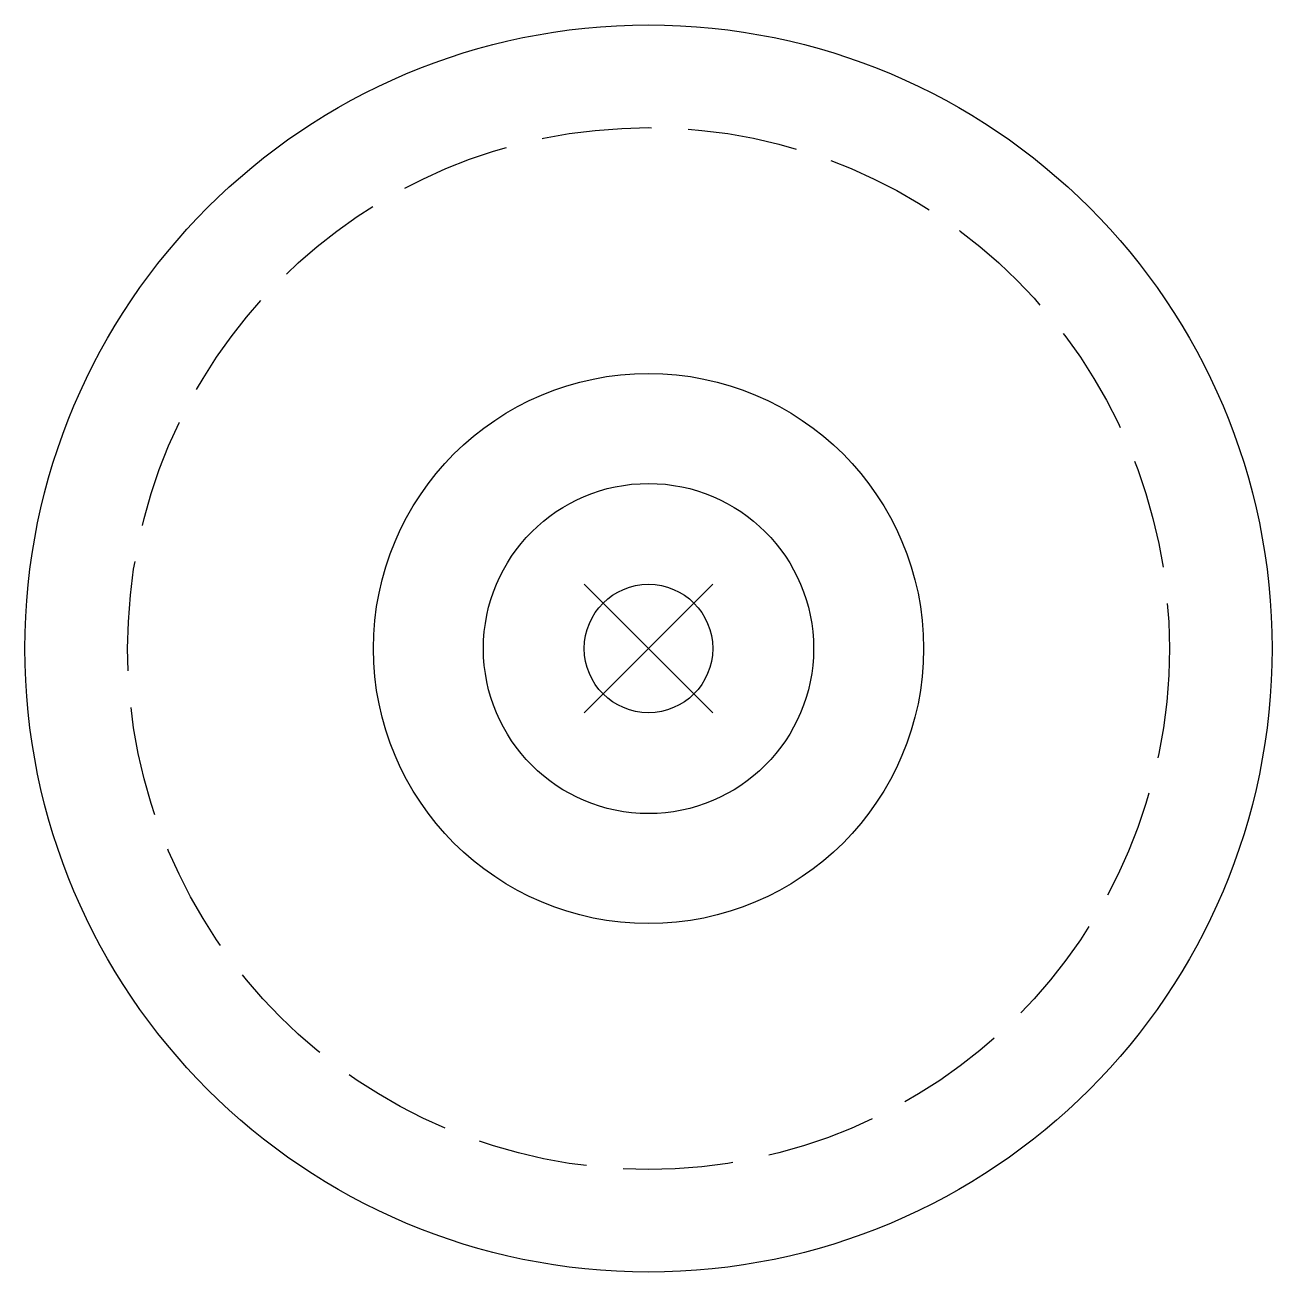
# Model space of a CAD drawing. Extents: x -161.6 to -127.6, y 384.4 to 418.4.
import ezdxf

# ---------------------------------------------------------------- set-up
doc = ezdxf.new("R2010")
doc.units = 0
doc.header["$MEASUREMENT"] = 0
doc.linetypes.add('DASHED', pattern=[4, 3, -1])
doc.layers.get('0').update_dxf_attribs({"linetype": 'CONTINUOUS'})
doc.layers.add('$PARTREF_BOM', color=7, linetype='CONTINUOUS')
doc.styles.get("Standard").update_dxf_attribs({"font": 'txt.shx', "bigfont": 'chineset.shx'})

# ---------------------------------------------------------------- blocks, each defined once
blk = doc.blocks.new('PARTREF')
at = {"layer": '$PARTREF_BOM', "color": 2}
for p, q in [((-1.75, -1.75), (1.75, 1.75)), ((-1.75, 1.75), (1.75, -1.75))]:
    blk.add_line(p, q, dxfattribs=at)
blk.add_circle((0, 0), 1.75, dxfattribs=at)
at = {"layer": '$PARTREF_BOM', "color": 2, "flags": 1}
for tag, p in [('TAG15', (5.594, -4.742)), ('TAG5', (-16.086, -4.95)), ('TAG10', (-5.651, -4.998)), ('TAG4', (-16.086, -8.95)), ('TAG14', (5.594, -8.742)), ('TAG9', (-5.651, -8.998)), ('TAG3', (-16.086, -12.95)), ('TAG8', (-5.651, -12.998)), ('TAG13', (5.594, -12.742)), ('TAG12', (5.594, -16.742)), ('TAG2', (-16.086, -16.95)), ('TAG7', (-5.651, -16.998)), ('TAG11', (5.594, -20.742)), ('TAG1', (-16.086, -20.95)), ('TAG6', (-5.651, -20.998))]:
    blk.add_attdef(tag, p, '', height=2.5, dxfattribs=at)

msp = doc.modelspace()

# ---------------------------------------------------------------- linework, layer by layer
at = {"color": 7, "linetype": 'CONTINUOUS'}
for radius in [17, 7.5, 4.5]:
    msp.add_circle((-144.573, 401.36), radius, dxfattribs=at)
at = {"color": 3, "linetype": 'DASHED'}
msp.add_circle((-144.573, 401.36), 14.2, dxfattribs=at)

# ---------------------------------------------------------------- block references
at = {"color": 7}
msp.add_blockref('PARTREF', (-144.573, 401.36), dxfattribs=at)

doc.saveas('drawing.dxf')
